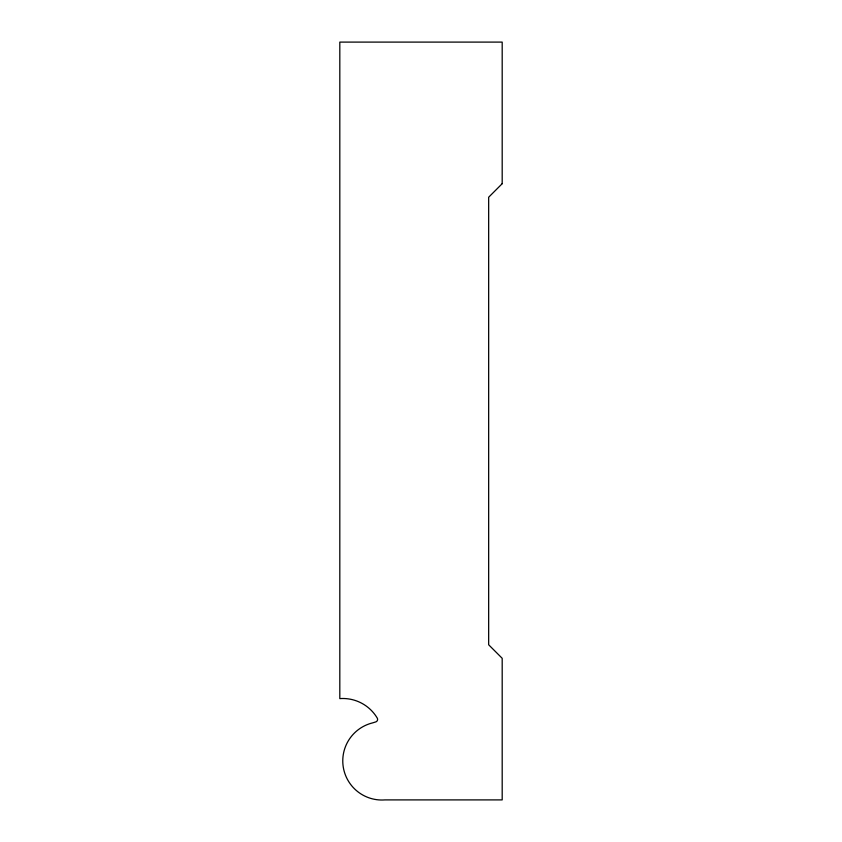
<?xml version="1.0" encoding="UTF-8"?>
<svg xmlns="http://www.w3.org/2000/svg" width="842" height="842" viewBox="0 0 842 842"><rect width="100%" height="100%" fill="white"/><g stroke="black" fill="none" stroke-linecap="round" stroke-linejoin="round"><path stroke-width="1.26" d="M502.19 183.693L488.665 197.228L488.665 644.772L502.19 658.307L502.19 799.9L384.973 799.9A39.132 39.132 0 0 1 343.262 767.062A39.132 39.132 0 0 1 372.68 722.868L375.427 722.015A2.663 2.663 0 0 0 377.395 718.331A40.058 40.058 0 0 0 339.81 698.607L339.81 42.1L502.19 42.1L502.19 183.693"/></g></svg>
